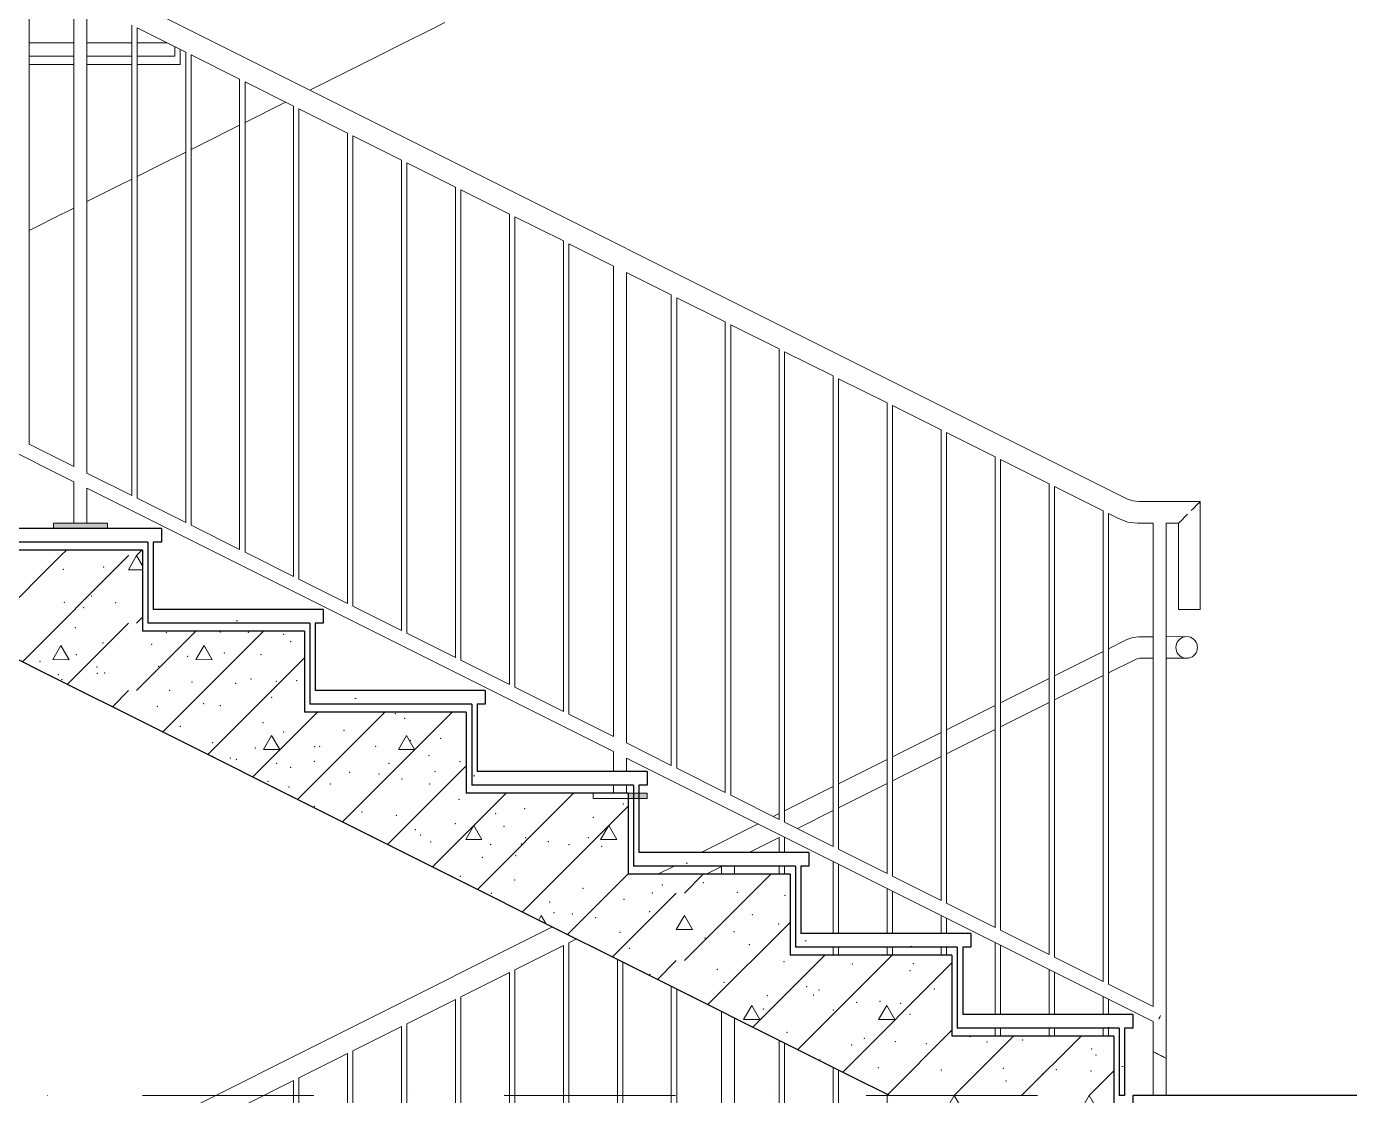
# Model space of a CAD drawing. Header units: millimetres. Extents: x 18162 to 7085488, y 72188 to 247925.
# Drawn here: x 3667379 to 3669831, y 95118 to 97098 of the extents above; entities that cross this region are included whole.
import ezdxf

# ---------------------------------------------------------------- set-up
doc = ezdxf.new("R2010")
doc.units = ezdxf.units.MM
doc.header["$MEASUREMENT"] = 0
doc.linetypes.add('Dot & Dashed', pattern=[670.277762, 317.5, -176.388889, 0, -176.388874])
for name, color, linetype in [('Interior - Stair & Railing', 7, 'Continuous'), ('Structural - Bearing', 7, 'Continuous'), ('Structural - Stair & Railing', 7, 'Continuous')]:
    doc.layers.add(name, color=color, linetype=linetype)
pattern_1 = [(45, (3761974.73, 95468), (-111.36932, 111.36932), [0, -105, 0, -157.5]), (110, (3762324.73, 95468), (148.0016, 53.86817), [0, -77, 0, -133])]

# ---------------------------------------------------------------- blocks, each defined once
blk = doc.blocks.new('*X1031', base_point=(3761974.7, 95118))
at = {"layer": 'Structural - Stair & Railing', "color": 7, "linetype": 'Continuous', "lineweight": 9}
for p, q in [((3667288.2, 95963.2), (3667443, 96118)), ((3667371.6, 95921.5), (3667568, 96118)), ((3667443, 96118), (3667453, 96128)), ((3667568, 96092), (3667583.1, 96118)), ((3667583.1, 96118), (3667593.1, 96128)), ((3667594.1, 96099.3), (3667583.1, 96118)), ((3667583.1, 96092), (3667568, 96092)), ((3667583.1, 96092), (3667594.1, 96092)), ((3667454.9, 95879.9), (3667568, 95993)), ((3667583.1, 95993), (3667594.1, 96003.9)), ((3667583.1, 95868), (3667693.1, 95978)), ((3667631.6, 95791.5), (3667818.1, 95978)), ((3667427.9, 95925.4), (3667443, 95951.4)), ((3667443, 95951.4), (3667457.9, 95925.3)), ((3667693, 95925.4), (3667708.1, 95951.4)), ((3667708.1, 95951.4), (3667723.1, 95925.3)), ((3667457.9, 95925.3), (3667427.9, 95925.4)), ((3667723.1, 95925.3), (3667693, 95925.4)), ((3667715, 95749.8), (3667894.1, 95928.9)), ((3667538.2, 95838.2), (3667568, 95868)), ((3667798.3, 95708.2), (3667918.1, 95828)), ((3667881.6, 95666.5), (3668043.1, 95828)), ((3667965, 95624.8), (3668168.1, 95828)), ((3667833.1, 95784.7), (3667818.2, 95758.7)), ((3667848.3, 95758.7), (3667833.1, 95784.7)), ((3668083.1, 95784.7), (3668068.2, 95758.7)), ((3668098.3, 95758.7), (3668083.1, 95784.7)), ((3667818.2, 95758.7), (3667848.3, 95758.7)), ((3668068.2, 95758.7), (3668098.3, 95758.7)), ((3668048.3, 95583.2), (3668194.1, 95728.9)), ((3668131.6, 95541.5), (3668268.1, 95678)), ((3668215, 95499.8), (3668393.1, 95678)), ((3668298.3, 95458.2), (3668494.1, 95653.9)), ((3668193, 95592), (3668208.1, 95618)), ((3668208.1, 95618), (3668223.1, 95592)), ((3668443, 95592), (3668458.1, 95618)), ((3668458.1, 95618), (3668473.1, 95592)), ((3668223.1, 95592), (3668193, 95592)), ((3668473.1, 95592), (3668443, 95592)), ((3668381.6, 95416.5), (3668494.1, 95528.9)), ((3668598.3, 95368), (3668758.3, 95528)), ((3668598.3, 95493), (3668633.3, 95528)), ((3668465, 95374.8), (3668583.1, 95493)), ((3668333.1, 95451.4), (3668328.4, 95443.1)), ((3668341.8, 95436.4), (3668333.1, 95451.4)), ((3668583.1, 95425.4), (3668598.3, 95451.4)), ((3668613.4, 95425.4), (3668598.3, 95451.4)), ((3668641.7, 95286.5), (3668794.1, 95438.8)), ((3668598.3, 95425.3), (3668583.1, 95425.4)), ((3668598.3, 95425.3), (3668613.4, 95425.4)), ((3668725.1, 95244.8), (3668858.3, 95378)), ((3668808.4, 95203.1), (3668983.3, 95378)), ((3668548.3, 95333.2), (3668583.1, 95368)), ((3668891.7, 95161.5), (3669094.1, 95363.8)), ((3668708.1, 95258.7), (3668723.3, 95284.7)), ((3668723.3, 95284.7), (3668738.2, 95258.7)), ((3668958.1, 95258.7), (3668973.3, 95284.7)), ((3668973.3, 95284.7), (3668988.2, 95258.7)), ((3668738.2, 95258.7), (3668708.1, 95258.7)), ((3668988.2, 95258.7), (3668958.1, 95258.7)), ((3668975.1, 95119.8), (3669094.1, 95238.8)), ((3669098.3, 95118), (3669208.3, 95228)), ((3669223.3, 95118), (3669333.3, 95228)), ((3669348.3, 95118), (3669394.1, 95163.8)), ((3669098.3, 95118), (3669083.4, 95092)), ((3669113.4, 95092), (3669098.3, 95118)), ((3669348.3, 95118), (3669333.4, 95092)), ((3669363.4, 95092), (3669348.3, 95118))]:
    blk.add_line(p, q, dxfattribs=at)
for p in [(3667568, 96118), (3667568, 96118), (3667568, 96118), (3667583.1, 96118), (3667583.1, 96118), (3667583.1, 96118), (3667447.4, 96092.6), (3667522.3, 96097.1), (3667499.6, 96043.5), (3667449.4, 96031.3), (3667485.2, 96021.4), (3667544.4, 96031.2), (3667469.8, 95984.3), (3667638.2, 95975.1), (3667738.5, 95976.6), (3667790.3, 95976.2), (3667855.9, 95972.3), (3667520.7, 95956.3), (3667611.2, 95953.7), (3667868.9, 95958.8), (3667404.4, 95922.3), (3667471.7, 95934.4), (3667678.1, 95931.8), (3667745.8, 95937.6), (3667813.4, 95934.4), (3667438.2, 95897.7), (3667510, 95911.6), (3667510.1, 95899.9), (3667523.9, 95900.8), (3667624.2, 95913.2), (3667445.1, 95888.5), (3667644.3, 95868.4), (3667685.7, 95883.8), (3667766.6, 95881.2), (3667795.3, 95889.3), (3667842.1, 95885.4), (3667879.9, 95886.4), (3667707.6, 95843.7), (3667832.8, 95866.8), (3667833.5, 95855.5), (3667621.6, 95839), (3667738.2, 95840), (3668062.8, 95825.5), (3667664, 95801.7), (3667817.1, 95808.4), (3668080, 95816.5), (3667724.1, 95771.7), (3667744.4, 95779.3), (3667855.9, 95791.4), (3667967.3, 95794.5), (3668090.2, 95776), (3668146.9, 95779.8), (3667724.1, 95746.1), (3667803.1, 95761.8), (3667913.4, 95764), (3667922.4, 95764.8), (3668025.9, 95764.8), (3668125, 95747.6), (3667757.1, 95743.2), (3667767.9, 95740.9), (3667842.7, 95733.2), (3667868.9, 95725.7), (3667912.5, 95737.3), (3668051, 95733.2), (3668182.4, 95736.4), (3667826.6, 95699.9), (3667978, 95716.9), (3668032.1, 95713.8), (3668074.8, 95704.5), (3668136.2, 95717.7), (3667865.4, 95689.3), (3667942, 95694.8), (3668126.4, 95695.3), (3667912.6, 95653.8), (3668180.9, 95666.7), (3668302.1, 95649.5), (3668484.9, 95658.2), (3668001.1, 95643.4), (3668064.5, 95636.9), (3668248.3, 95639.9), (3668429.3, 95633.5), (3668099.8, 95610.3), (3668109.5, 95600.8), (3668173.9, 95621.4), (3668263.9, 95616.5), (3668128.3, 95587.3), (3668239.2, 95582.5), (3668296.4, 95584), (3668304.1, 95595.5), (3668346.2, 95588.2), (3668384.5, 95582.5), (3668420, 95595.5), (3668445.1, 95579.4), (3668223.8, 95559.4), (3668285.6, 95562.4), (3668183, 95524), (3668283.9, 95517.5), (3668410.5, 95501.5), (3668557.6, 95507.8), (3668633.5, 95512.1), (3668240.4, 95492.8), (3668348.5, 95476.4), (3668486.3, 95481.6), (3668539, 95492.9), (3668696.5, 95494.4), (3668784.7, 95488.8), (3668356.8, 95456.6), (3668390.6, 95454.2), (3668534.1, 95458.8), (3668724.3, 95452.7), (3668433.6, 95447.2), (3668772.7, 95435.7), (3668479, 95420.5), (3668479, 95420.5), (3668636.7, 95409.6), (3668690.3, 95421.8), (3668496.4, 95390.4), (3668718.4, 95397.4), (3668782.8, 95366.2), (3668909.5, 95361.9), (3669022.5, 95362.2), (3668534.8, 95342.3), (3668659.1, 95351.6), (3669016.4, 95349.2), (3668671.7, 95327.5), (3668824.7, 95319.8), (3668837.1, 95304.3), (3668847.9, 95313.6), (3669061.2, 95315.2), (3668751.7, 95302.9), (3668917.5, 95290.4), (3668961, 95292.2), (3668999.4, 95288.9), (3668744.4, 95278.1), (3668874.2, 95276.5), (3669016.1, 95268.2), (3668788.2, 95235.3), (3668908.2, 95211.6), (3668931.5, 95223.8), (3668989, 95218), (3669046.9, 95214.1), (3669127.6, 95227.1), (3669159, 95217.3), (3669159, 95217.3), (3669225, 95220.9), (3668849.4, 95183.8), (3669353.2, 95203.9), (3669361, 95193.1), (3668957.6, 95169.9), (3669074.2, 95165.2), (3669189.4, 95168.4), (3669261.9, 95158.1), (3669287.4, 95166), (3669351.7, 95163.7), (3669194.1, 95145.2)]:
    blk.add_point(p, dxfattribs=at)

msp = doc.modelspace()

# ---------------------------------------------------------------- hatches: boundary and pattern name
at = {"layer": 'Interior - Stair & Railing', "linetype": 'Continuous', "lineweight": 9}
for points in [[(3667429.1, 96168), (3667529.1, 96168), (3667529.1, 96178), (3667429.1, 96178)], [(3668529.1, 95678), (3668494.1, 95678), (3668494.1, 95668), (3668529.1, 95668)]]:
    msp.add_hatch(color=7, dxfattribs=at).paths.add_polyline_path(points)
at = {"layer": 'Structural - Stair & Railing', "linetype": 'Continuous', "lineweight": 9}
h = msp.add_hatch(dxfattribs=at)
h.set_pattern_fill('Cut_Stone_0003', style=0, pattern_type=2)
h.set_pattern_definition(pattern_1)
h.paths.add_polyline_path([(3667304.1, 96143), (3667629.1, 96143), (3667629.1, 96168), (3667304.1, 96168)])
h = msp.add_hatch(dxfattribs=at)
h.set_pattern_fill('Cut_Stone_0003', style=0, pattern_type=2)
h.set_pattern_definition(pattern_1)
h.paths.add_polyline_path([(3667614.1, 96143), (3667604.1, 96143), (3667604.1, 96018), (3667614.1, 96018)])
h = msp.add_hatch(dxfattribs=at)
h.set_pattern_fill('Cut_Stone_0003', style=0, pattern_type=2)
h.set_pattern_definition(pattern_1)
h.paths.add_polyline_path([(3667604.1, 96018), (3667604.1, 95993), (3667929.1, 95993), (3667929.1, 96018)])
h = msp.add_hatch(dxfattribs=at)
h.set_pattern_fill('Cut_Stone_0003', style=0, pattern_type=2)
h.set_pattern_definition(pattern_1)
h.paths.add_polyline_path([(3667914.1, 95993), (3667904.1, 95993), (3667904.1, 95868), (3667914.1, 95868)])
h = msp.add_hatch(dxfattribs=at)
h.set_pattern_fill('Cut_Stone_0003', style=0, pattern_type=2)
h.set_pattern_definition(pattern_1)
h.paths.add_polyline_path([(3668229.1, 95843), (3668229.1, 95868), (3667904.1, 95868), (3667904.1, 95843)])
h = msp.add_hatch(dxfattribs=at)
h.set_pattern_fill('Cut_Stone_0003', style=0, pattern_type=2)
h.set_pattern_definition(pattern_1)
h.paths.add_polyline_path([(3668214.1, 95843), (3668204.1, 95843), (3668204.1, 95718), (3668214.1, 95718)])
h = msp.add_hatch(dxfattribs=at)
h.set_pattern_fill('Cut_Stone_0003', style=0, pattern_type=2)
h.set_pattern_definition(pattern_1)
h.paths.add_polyline_path([(3668204.1, 95718), (3668204.1, 95693), (3668529.1, 95693), (3668529.1, 95718)])
h = msp.add_hatch(dxfattribs=at)
h.set_pattern_fill('Cut_Stone_0003', style=0, pattern_type=2)
h.set_pattern_definition(pattern_1)
h.paths.add_polyline_path([(3668514.1, 95693), (3668504.1, 95693), (3668504.1, 95678), (3668514.1, 95678)])
h = msp.add_hatch(dxfattribs=at)
h.set_pattern_fill('Cut_Stone_0003', style=0, pattern_type=2)
h.set_pattern_definition(pattern_1)
h.paths.add_polyline_path([(3668504.1, 95568), (3668514.1, 95568), (3668514.1, 95668), (3668504.1, 95668)])
h = msp.add_hatch(dxfattribs=at)
h.set_pattern_fill('Cut_Stone_0003', style=0, pattern_type=2)
h.set_pattern_definition(pattern_1)
h.paths.add_polyline_path([(3668504.1, 95568), (3668504.1, 95543), (3668829.1, 95543), (3668829.1, 95568)])
h = msp.add_hatch(dxfattribs=at)
h.set_pattern_fill('Cut_Stone_0003', style=0, pattern_type=2)
h.set_pattern_definition(pattern_1)
h.paths.add_polyline_path([(3668814.1, 95543), (3668804.1, 95543), (3668804.1, 95418), (3668814.1, 95418)])
h = msp.add_hatch(dxfattribs=at)
h.set_pattern_fill('Cut_Stone_0003', style=0, pattern_type=2)
h.set_pattern_definition(pattern_1)
h.paths.add_polyline_path([(3669129.1, 95393), (3669129.1, 95418), (3668804.1, 95418), (3668804.1, 95393)])
h = msp.add_hatch(dxfattribs=at)
h.set_pattern_fill('Cut_Stone_0003', style=0, pattern_type=2)
h.set_pattern_definition(pattern_1)
h.paths.add_polyline_path([(3669114.1, 95393), (3669104.1, 95393), (3669104.1, 95268), (3669114.1, 95268)])
h = msp.add_hatch(dxfattribs=at)
h.set_pattern_fill('Cut_Stone_0003', style=0, pattern_type=2)
h.set_pattern_definition(pattern_1)
h.paths.add_polyline_path([(3669104.1, 95268), (3669104.1, 95243), (3669429.1, 95243), (3669429.1, 95268)])
h = msp.add_hatch(dxfattribs=at)
h.set_pattern_fill('Cut_Stone_0003', style=0, pattern_type=2)
h.set_pattern_definition(pattern_1)
h.paths.add_polyline_path([(3669414.1, 95243), (3669404.1, 95243), (3669404.1, 95118), (3669414.1, 95118)])

# ---------------------------------------------------------------- linework, layer by layer
at = {"color": 8, "linetype": 'Dot & Dashed', "lineweight": 13}
msp.add_line((3658879.3, 95118), (3689916.5, 95118), dxfattribs=at)
at = {"layer": 'Interior - Stair & Railing', "color": 7, "linetype": 'Continuous', "lineweight": 9}
for p, q in [((3669418.5, 96223.3), (3666739.6, 97562.7)), ((3667384.1, 96324.5), (3667384.1, 97195.8)), ((3667467.1, 96283), (3667467.1, 97154.3)), ((3667491.1, 96271), (3667491.1, 97142.3)), ((3667574.1, 96229.5), (3667574.1, 97100.8)), ((3667674.1, 97050.8), (3667584.1, 97095.8)), ((3667584.1, 96224.5), (3667584.1, 97095.8)), ((3667674.1, 96179.5), (3667674.1, 97050.8)), ((3667774.1, 97000.8), (3667684.1, 97045.8)), ((3667684.1, 96174.5), (3667684.1, 97045.8)), ((3667774.1, 96129.5), (3667774.1, 97000.8)), ((3667874.1, 96950.8), (3667784.1, 96995.8)), ((3667784.1, 96124.5), (3667784.1, 96995.8)), ((3667874.1, 96079.5), (3667874.1, 96950.8)), ((3667974.1, 96900.8), (3667884.1, 96945.8)), ((3667884.1, 96074.5), (3667884.1, 96945.8)), ((3667974.1, 96029.5), (3667974.1, 96900.8)), ((3668074.1, 96850.8), (3667984.1, 96895.8)), ((3667984.1, 96024.5), (3667984.1, 96895.8)), ((3668074.1, 95979.5), (3668074.1, 96850.8)), ((3668174.1, 96800.8), (3668084.1, 96845.8)), ((3668084.1, 95974.5), (3668084.1, 96845.8)), ((3668174.1, 95929.5), (3668174.1, 96800.8)), ((3668274.1, 96750.8), (3668184.1, 96795.8)), ((3668184.1, 95924.5), (3668184.1, 96795.8)), ((3668274.1, 95879.5), (3668274.1, 96750.8)), ((3668374.1, 96700.8), (3668284.1, 96745.8)), ((3668284.1, 95874.5), (3668284.1, 96745.8)), ((3668374.1, 95829.5), (3668374.1, 96700.8)), ((3668467.1, 96654.3), (3668384.1, 96695.8)), ((3668384.1, 95824.5), (3668384.1, 96695.8)), ((3668467.1, 95783), (3668467.1, 96654.3)), ((3667467.1, 96255), (3666691.1, 96643)), ((3668574.1, 96600.8), (3668491.1, 96642.3)), ((3668491.1, 95771), (3668491.1, 96642.3)), ((3668574.1, 95729.5), (3668574.1, 96600.8)), ((3668674.1, 96550.8), (3668584.1, 96595.8)), ((3668584.1, 95724.5), (3668584.1, 96595.8)), ((3668674.1, 95679.5), (3668674.1, 96550.8)), ((3668774.1, 96500.8), (3668684.1, 96545.8)), ((3668684.1, 95674.5), (3668684.1, 96545.8)), ((3668774.1, 95629.5), (3668774.1, 96500.8)), ((3668874.1, 96450.8), (3668784.1, 96495.8)), ((3668784.1, 95624.5), (3668784.1, 96495.8)), ((3668874.1, 95579.5), (3668874.1, 96450.8)), ((3668974.1, 96400.8), (3668884.1, 96445.8)), ((3668884.1, 95574.5), (3668884.1, 96445.8)), ((3668974.1, 95529.5), (3668974.1, 96400.8)), ((3669074.1, 96350.8), (3668984.1, 96395.8)), ((3668984.1, 95524.5), (3668984.1, 96395.8)), ((3669074.1, 95479.5), (3669074.1, 96350.8)), ((3669174.1, 96300.8), (3669084.1, 96345.8)), ((3669084.1, 95474.5), (3669084.1, 96345.8)), ((3667467.1, 96283), (3667384.1, 96324.5)), ((3669174.1, 95429.5), (3669174.1, 96300.8)), ((3669274.1, 96250.8), (3669184.1, 96295.8)), ((3669184.1, 95424.5), (3669184.1, 96295.8)), ((3667574.1, 96229.5), (3667491.1, 96271)), ((3667467.1, 96178), (3667467.1, 96255)), ((3668467.1, 95755), (3667491.1, 96243)), ((3667491.1, 96178), (3667491.1, 96243)), ((3669274.1, 95379.5), (3669274.1, 96250.8)), ((3669374.1, 96200.8), (3669284.1, 96245.8)), ((3669284.1, 95374.5), (3669284.1, 96245.8)), ((3667674.1, 96179.5), (3667584.1, 96224.5)), ((3669418.5, 96223.3), (3669429.1, 96219.4)), ((3669429.1, 96219.4), (3669440.3, 96218.1)), ((3669440.3, 96218.1), (3669554.1, 96218)), ((3669549.4, 96213.3), (3669546.9, 96210.9)), ((3669551.4, 96215.3), (3669549.4, 96213.3)), ((3669552.8, 96216.8), (3669551.4, 96215.3)), ((3669553.8, 96217.7), (3669552.8, 96216.8)), ((3669554.1, 96218), (3669553.8, 96217.7)), ((3669554.1, 96218), (3669554.1, 96018)), ((3669374.1, 95329.5), (3669374.1, 96200.8)), ((3669402.7, 96186.5), (3669384.1, 96195.8)), ((3669384.1, 95324.5), (3669384.1, 96195.8)), ((3669524.1, 96188), (3669521.2, 96185.2)), ((3669527.2, 96191.2), (3669524.1, 96188)), ((3669530.6, 96194.6), (3669527.2, 96191.2)), ((3669540.9, 96204.9), (3669537.5, 96201.5)), ((3669544.1, 96208), (3669540.9, 96204.9)), ((3669546.9, 96210.9), (3669544.1, 96208)), ((3667429.1, 96178), (3667429.1, 96168)), ((3667529.1, 96178), (3667429.1, 96178)), ((3667529.1, 96178), (3667529.1, 96168)), ((3667774.1, 96129.5), (3667684.1, 96174.5)), ((3669402.7, 96186.5), (3669419.8, 96180.3)), ((3669419.8, 96180.3), (3669437.9, 96178.2)), ((3669437.9, 96178.2), (3669467.1, 96178.1)), ((3669467.1, 95283), (3669467.1, 96178.1)), ((3669491.1, 96178.1), (3669514.1, 96178.1)), ((3669491.1, 95187), (3669491.1, 96178.1)), ((3669514.4, 96178.4), (3669514.1, 96178.1)), ((3669514.1, 96178.1), (3669514.1, 96018)), ((3669515.3, 96179.3), (3669514.4, 96178.4)), ((3669516.7, 96180.7), (3669515.3, 96179.3)), ((3669518.7, 96182.7), (3669516.7, 96180.7)), ((3669521.2, 96185.2), (3669518.7, 96182.7)), ((3667874.1, 96079.5), (3667784.1, 96124.5)), ((3667974.1, 96029.5), (3667884.1, 96074.5)), ((3668074.1, 95979.5), (3667984.1, 96024.5)), ((3669514.4, 96018), (3669514.1, 96018)), ((3669515.3, 96018), (3669514.4, 96018)), ((3669516.7, 96018), (3669515.3, 96018)), ((3669518.7, 96018), (3669516.7, 96018)), ((3669521.2, 96018), (3669518.7, 96018)), ((3669524.1, 96018), (3669521.2, 96018)), ((3669527.2, 96018), (3669524.1, 96018)), ((3669530.6, 96018), (3669527.2, 96018)), ((3669534.1, 96018), (3669530.6, 96018)), ((3669537.5, 96018), (3669534.1, 96018)), ((3669540.9, 96018), (3669537.5, 96018)), ((3669544.1, 96018), (3669540.9, 96018)), ((3669546.9, 96018), (3669544.1, 96018)), ((3669549.4, 96018), (3669546.9, 96018)), ((3669551.4, 96018), (3669549.4, 96018)), ((3669552.8, 96018), (3669551.4, 96018)), ((3669553.8, 96018), (3669552.8, 96018)), ((3669554.1, 96018), (3669553.8, 96018)), ((3668174.1, 95929.5), (3668084.1, 95974.5)), ((3669418.5, 95962.7), (3669429.1, 95966.6)), ((3669429.1, 95966.6), (3669440.3, 95967.9)), ((3669440.3, 95967.9), (3669467.1, 95967.9)), ((3669491.1, 95967.9), (3669529.1, 95968)), ((3669522.2, 95966.8), (3669519.1, 95965.3)), ((3669525.6, 95967.7), (3669522.2, 95966.8)), ((3669529.1, 95968), (3669525.6, 95967.7)), ((3669532.5, 95967.7), (3669529.1, 95968)), ((3669535.9, 95966.8), (3669532.5, 95967.7)), ((3669539.1, 95965.3), (3669535.9, 95966.8)), ((3669535.9, 95966.8), (3669535.9, 95966.8)), ((3669384.1, 95945.5), (3669418.5, 95962.7)), ((3669509.4, 95951.5), (3669509.1, 95948)), ((3669509.1, 95948), (3669509.4, 95944.5)), ((3669510.3, 95954.8), (3669509.4, 95951.5)), ((3669509.4, 95944.5), (3669510.3, 95941.2)), ((3669511.7, 95958), (3669510.3, 95954.8)), ((3669513.7, 95960.9), (3669511.7, 95958)), ((3669516.2, 95963.3), (3669513.7, 95960.9)), ((3669519.1, 95965.3), (3669516.2, 95963.3)), ((3669541.9, 95963.3), (3669539.1, 95965.3)), ((3669539.1, 95965.3), (3669539.1, 95965.3)), ((3669544.4, 95960.9), (3669541.9, 95963.3)), ((3669541.9, 95963.3), (3669541.9, 95963.3)), ((3669544.4, 95960.9), (3669544.4, 95960.9)), ((3669546.4, 95958), (3669544.4, 95960.9)), ((3669547.8, 95954.8), (3669546.4, 95958)), ((3669548.8, 95951.5), (3669547.8, 95954.8)), ((3669547.8, 95941.2), (3669548.8, 95944.5)), ((3669548.8, 95951.5), (3669547.9, 95954.8)), ((3669547.9, 95941.2), (3669548.8, 95944.5)), ((3669549.1, 95948), (3669548.8, 95951.5)), ((3669549.1, 95948), (3669548.8, 95951.5)), ((3669548.8, 95944.5), (3669549.1, 95948)), ((3669548.8, 95944.5), (3669549.1, 95948)), ((3668274.1, 95879.5), (3668184.1, 95924.5)), ((3669284.1, 95895.5), (3669374.1, 95940.5)), ((3669384.1, 95900.8), (3669434.3, 95925.9)), ((3669434.3, 95925.9), (3669438.3, 95927.4)), ((3669438.3, 95927.4), (3669442.6, 95927.9)), ((3669442.6, 95927.9), (3669467.1, 95927.9)), ((3669491.1, 95927.9), (3669529.1, 95928)), ((3669510.3, 95941.2), (3669511.7, 95938)), ((3669511.7, 95938), (3669513.7, 95935.2)), ((3669513.7, 95935.2), (3669516.2, 95932.7)), ((3669516.2, 95932.7), (3669519.1, 95930.7)), ((3669519.1, 95930.7), (3669522.2, 95929.2)), ((3669522.2, 95929.2), (3669525.6, 95928.3)), ((3669525.6, 95928.3), (3669529.1, 95928)), ((3669529.1, 95928), (3669532.5, 95928.3)), ((3669532.5, 95928.3), (3669535.9, 95929.2)), ((3669532.5, 95928.3), (3669532.6, 95928.3)), ((3669535.9, 95929.2), (3669539.1, 95930.7)), ((3669535.9, 95929.2), (3669539.1, 95930.7)), ((3669535.9, 95929.2), (3669535.9, 95929.2)), ((3669539.1, 95930.7), (3669541.9, 95932.7)), ((3669539.1, 95930.7), (3669541.9, 95932.7)), ((3669541.9, 95932.7), (3669544.4, 95935.2)), ((3669541.9, 95932.7), (3669544.4, 95935.2)), ((3669544.4, 95935.2), (3669546.4, 95938)), ((3669544.4, 95935.2), (3669546.4, 95938)), ((3669546.4, 95938), (3669547.9, 95941.2)), ((3669546.4, 95938), (3669547.8, 95941.2)), ((3669284.1, 95850.8), (3669374.1, 95895.8)), ((3668374.1, 95829.5), (3668284.1, 95874.5)), ((3669184.1, 95845.5), (3669274.1, 95890.5)), ((3669184.1, 95800.8), (3669274.1, 95845.8)), ((3668467.1, 95783), (3668384.1, 95824.5)), ((3669084.1, 95795.5), (3669174.1, 95840.5)), ((3669084.1, 95750.8), (3669174.1, 95795.8)), ((3668574.1, 95729.5), (3668491.1, 95771)), ((3668984.1, 95745.5), (3669074.1, 95790.5)), ((3668467.1, 95718), (3668467.1, 95755)), ((3668984.1, 95700.8), (3669074.1, 95745.8)), ((3669467.1, 95255), (3668491.1, 95743)), ((3668491.1, 95718), (3668491.1, 95743)), ((3668674.1, 95679.5), (3668584.1, 95724.5)), ((3668884.1, 95695.5), (3668974.1, 95740.5)), ((3668429.1, 95678), (3668429.1, 95668)), ((3668467.1, 95678), (3668467.1, 95693)), ((3668491.1, 95678), (3668491.1, 95693)), ((3668529.1, 95678), (3668494.1, 95678)), ((3668529.1, 95678), (3668529.1, 95668)), ((3668774.1, 95629.5), (3668684.1, 95674.5)), ((3668784.1, 95645.5), (3668874.1, 95690.5)), ((3668884.1, 95650.8), (3668974.1, 95695.8)), ((3668529.1, 95668), (3668429.1, 95668)), ((3668763, 95635), (3668774.1, 95640.5)), ((3668874.1, 95579.5), (3668784.1, 95624.5)), ((3668807.8, 95612.6), (3668874.1, 95645.8)), ((3668629.1, 95568), (3668735.1, 95621)), ((3668718.5, 95568), (3668774.1, 95595.8)), ((3668774.1, 95568), (3668774.1, 95595.8)), ((3668784.1, 95568), (3668784.1, 95596.5)), ((3668974.1, 95529.5), (3668884.1, 95574.5)), ((3668874.1, 95418), (3668874.1, 95551.5)), ((3668549.1, 95528), (3668579.1, 95543)), ((3668638.5, 95528), (3668667.1, 95542.3)), ((3668667.1, 95528), (3668667.1, 95542.3)), ((3668691.1, 95528), (3668691.1, 95543)), ((3668774.1, 95528), (3668774.1, 95543)), ((3668784.1, 95528), (3668784.1, 95543)), ((3668884.1, 95418), (3668884.1, 95546.5)), ((3668974.1, 95418), (3668974.1, 95501.5)), ((3669074.1, 95479.5), (3668984.1, 95524.5)), ((3668984.1, 95418), (3668984.1, 95496.5)), ((3669074.1, 95418), (3669074.1, 95451.5)), ((3669174.1, 95429.5), (3669084.1, 95474.5)), ((3666739.6, 94623.3), (3668353.8, 95430.4)), ((3669084.1, 95418), (3669084.1, 95446.5)), ((3668384.1, 95400.8), (3668398.6, 95408)), ((3669274.1, 95379.5), (3669184.1, 95424.5)), ((3668284.1, 95350.8), (3668374.1, 95395.8)), ((3668374.1, 94524.5), (3668374.1, 95395.8)), ((3668384.1, 94529.5), (3668384.1, 95400.8)), ((3668874.1, 95378), (3668874.1, 95393)), ((3668884.1, 95378), (3668884.1, 95393)), ((3668974.1, 95378), (3668974.1, 95393)), ((3668984.1, 95378), (3668984.1, 95393)), ((3669074.1, 95378), (3669074.1, 95393)), ((3669084.1, 95378), (3669084.1, 95393)), ((3669174.1, 95268), (3669174.1, 95401.5)), ((3669184.1, 95268), (3669184.1, 95396.5)), ((3668474.1, 94574.5), (3668474.1, 95370.3)), ((3668484.1, 94579.5), (3668484.1, 95365.3)), ((3669374.1, 95329.5), (3669284.1, 95374.5)), ((3668184.1, 95300.8), (3668274.1, 95345.8)), ((3668274.1, 94518), (3668274.1, 95345.8)), ((3668284.1, 94518), (3668284.1, 95350.8)), ((3669274.1, 95268), (3669274.1, 95351.5)), ((3669284.1, 95268), (3669284.1, 95346.5)), ((3668574.1, 94668), (3668574.1, 95320.3)), ((3668584.1, 94668), (3668584.1, 95315.3)), ((3669467.1, 95283), (3669384.1, 95324.5)), ((3668084.1, 95250.8), (3668174.1, 95295.8)), ((3668174.1, 94424.5), (3668174.1, 95295.8)), ((3668184.1, 94429.5), (3668184.1, 95300.8)), ((3669374.1, 95268), (3669374.1, 95301.5)), ((3669384.1, 95268), (3669384.1, 95296.5)), ((3668667.1, 94671), (3668667.1, 95273.8)), ((3668691.1, 94683), (3668691.1, 95261.8)), ((3669477.3, 95259.5), (3669478.1, 95261.1)), ((3669478.1, 95261.1), (3669479.1, 95263)), ((3669479.1, 95263), (3669480, 95264.9)), ((3669480, 95264.9), (3669480.8, 95266.5)), ((3667984.1, 95200.8), (3668074.1, 95245.8)), ((3668074.1, 94374.5), (3668074.1, 95245.8)), ((3668084.1, 94379.5), (3668084.1, 95250.8)), ((3669174.1, 95228), (3669174.1, 95243)), ((3669184.1, 95228), (3669184.1, 95243)), ((3669274.1, 95228), (3669274.1, 95243)), ((3669284.1, 95228), (3669284.1, 95243)), ((3669374.1, 95228), (3669374.1, 95243)), ((3669384.1, 95228), (3669384.1, 95243)), ((3669467.1, 95199), (3669467.1, 95255)), ((3668774.1, 94724.5), (3668774.1, 95220.3)), ((3668784.1, 94729.5), (3668784.1, 95215.3)), ((3667884.1, 95150.8), (3667974.1, 95195.8)), ((3667974.1, 94368), (3667974.1, 95195.8)), ((3667984.1, 94368), (3667984.1, 95200.8)), ((3669467.1, 95118), (3669467.1, 95199)), ((3669467.1, 95199), (3669467.2, 95198.9)), ((3669467.2, 95198.9), (3669467.8, 95198.6)), ((3669467.8, 95198.6), (3669468.7, 95198.2)), ((3669468.7, 95198.2), (3669469.9, 95197.6)), ((3669469.9, 95197.6), (3669471.3, 95196.9)), ((3669471.3, 95196.9), (3669473.1, 95196)), ((3669473.1, 95196), (3669475, 95195.1)), ((3669475, 95195.1), (3669477, 95194)), ((3669477, 95194), (3669479.1, 95193)), ((3669479.1, 95193), (3669481.1, 95192)), ((3669481.1, 95192), (3669483.2, 95191)), ((3669483.2, 95191), (3669485.1, 95190)), ((3669485.1, 95190), (3669486.8, 95189.1)), ((3669486.8, 95189.1), (3669488.2, 95188.4)), ((3669488.2, 95188.4), (3669489.4, 95187.8)), ((3669489.4, 95187.8), (3669490.3, 95187.4)), ((3669490.3, 95187.4), (3669490.9, 95187.1)), ((3669490.9, 95187.1), (3669491.1, 95187)), ((3669491.1, 95118), (3669491.1, 95187)), ((3668874.1, 94818), (3668874.1, 95170.3)), ((3668884.1, 94818), (3668884.1, 95165.3)), ((3667784.1, 95100.8), (3667874.1, 95145.8)), ((3667874.1, 94274.5), (3667874.1, 95145.8)), ((3667884.1, 94279.5), (3667884.1, 95150.8)), ((3668974.1, 94824.5), (3668974.1, 95120.3))]:
    msp.add_line(p, q, dxfattribs=at)
at = {"layer": 'Structural - Bearing', "color": 7, "linetype": 'Continuous', "lineweight": 25}
msp.add_line((3669429.1, 95118), (3669429.1, 95078), dxfattribs=at)
at = {"layer": 'Structural - Bearing', "color": 7, "linetype": 'Continuous', "lineweight": 25, "flags": 128}
msp.add_lwpolyline([(3676379.1, 95118), (3671869.1, 95118), (3671829.1, 95118), (3669429.1, 95118)], dxfattribs=at)
at = {"layer": 'Structural - Stair & Railing', "color": 7, "linetype": 'Continuous', "lineweight": 9}
for p, q in [((3668129.1, 97092.8), (3668154.1, 97105.3)), ((3668079.1, 97067.8), (3668129.1, 97092.8)), ((3667467.1, 97068), (3667384.1, 97068)), ((3667574.1, 97068), (3667491.1, 97068)), ((3667639.6, 97068), (3667584.1, 97068)), ((3667654.1, 97043), (3667654.1, 97060.8)), ((3667664.1, 97028), (3667664.1, 97055.8)), ((3668029.1, 97042.8), (3668079.1, 97067.8)), ((3667467.1, 97043), (3667384.1, 97043)), ((3667467.1, 97028), (3667384.1, 97028)), ((3667574.1, 97043), (3667491.1, 97043)), ((3667574.1, 97028), (3667491.1, 97028)), ((3667654.1, 97043), (3667584.1, 97043)), ((3667664.1, 97028), (3667584.1, 97028)), ((3667929.1, 96992.8), (3668004.1, 97030.3)), ((3668004.1, 97030.3), (3668029.1, 97042.8)), ((3667904.3, 96980.4), (3667929.1, 96992.8)), ((3667784.1, 96920.3), (3667854.1, 96955.3)), ((3667854.1, 96955.3), (3667859.5, 96958)), ((3667704.1, 96880.3), (3667774.1, 96915.3)), ((3667684.1, 96870.3), (3667704.1, 96880.3)), ((3667629.1, 96842.8), (3667674.1, 96865.3)), ((3667584.1, 96820.3), (3667629.1, 96842.8)), ((3667529.1, 96792.8), (3667554.1, 96805.3)), ((3667554.1, 96805.3), (3667574.1, 96815.3)), ((3667491.1, 96773.8), (3667529.1, 96792.8)), ((3667429.1, 96742.8), (3667467.1, 96761.8)), ((3667384.1, 96720.3), (3667404.1, 96730.3)), ((3667404.1, 96730.3), (3667429.1, 96742.8))]:
    msp.add_line(p, q, dxfattribs=at)
at = {"layer": 'Structural - Stair & Railing', "color": 7, "linetype": 'Continuous', "lineweight": 25}
for p, q in [((3667429.1, 96168), (3667314.1, 96168)), ((3667529.1, 96168), (3667429.1, 96168)), ((3667629.1, 96168), (3667529.1, 96168)), ((3667629.1, 96168), (3667629.1, 96143)), ((3667604.1, 96143), (3667304.1, 96143)), ((3667604.1, 96143), (3667604.1, 96018)), ((3667614.1, 96143), (3667614.1, 96018)), ((3667629.1, 96143), (3667614.1, 96143)), ((3667594.1, 96128), (3667294.1, 96128)), ((3667594.1, 96128), (3667594.1, 95978)), ((3667604.1, 96018), (3667604.1, 95993)), ((3667929.1, 96018), (3667614.1, 96018)), ((3667929.1, 96018), (3667929.1, 95993)), ((3667904.1, 95993), (3667604.1, 95993)), ((3667904.1, 95993), (3667904.1, 95868)), ((3667914.1, 95993), (3667914.1, 95868)), ((3667929.1, 95993), (3667914.1, 95993)), ((3667894.1, 95978), (3667594.1, 95978)), ((3667894.1, 95978), (3667894.1, 95828)), ((3667904.1, 95868), (3667904.1, 95843)), ((3668229.1, 95868), (3667914.1, 95868)), ((3668229.1, 95868), (3668229.1, 95843)), ((3668194.1, 95828), (3667894.1, 95828)), ((3668204.1, 95843), (3667904.1, 95843)), ((3668194.1, 95828), (3668194.1, 95678)), ((3668204.1, 95843), (3668204.1, 95718)), ((3668214.1, 95843), (3668214.1, 95718)), ((3668229.1, 95843), (3668214.1, 95843)), ((3668204.1, 95718), (3668204.1, 95693)), ((3668529.1, 95718), (3668214.1, 95718)), ((3668529.1, 95718), (3668529.1, 95693)), ((3668429.1, 95678), (3668194.1, 95678)), ((3668504.1, 95693), (3668204.1, 95693)), ((3668494.1, 95678), (3668429.1, 95678)), ((3668494.1, 95678), (3668494.1, 95528)), ((3668504.1, 95693), (3668504.1, 95568)), ((3668514.1, 95693), (3668514.1, 95568)), ((3668529.1, 95693), (3668514.1, 95693)), ((3668504.1, 95568), (3668504.1, 95543)), ((3668829.1, 95568), (3668514.1, 95568)), ((3668829.1, 95568), (3668829.1, 95543)), ((3668794.1, 95528), (3668494.1, 95528)), ((3668804.1, 95543), (3668504.1, 95543)), ((3668794.1, 95528), (3668794.1, 95378)), ((3668804.1, 95543), (3668804.1, 95418)), ((3668814.1, 95543), (3668814.1, 95418)), ((3668829.1, 95543), (3668814.1, 95543)), ((3668804.1, 95418), (3668804.1, 95393)), ((3669129.1, 95418), (3668814.1, 95418)), ((3669129.1, 95418), (3669129.1, 95393)), ((3669094.1, 95378), (3668794.1, 95378)), ((3669104.1, 95393), (3668804.1, 95393)), ((3669094.1, 95378), (3669094.1, 95228)), ((3669104.1, 95393), (3669104.1, 95268)), ((3669114.1, 95393), (3669114.1, 95268)), ((3669129.1, 95393), (3669114.1, 95393)), ((3669104.1, 95268), (3669104.1, 95243)), ((3669429.1, 95268), (3669114.1, 95268)), ((3669429.1, 95268), (3669429.1, 95243)), ((3669404.1, 95243), (3669104.1, 95243)), ((3669404.1, 95243), (3669404.1, 95118)), ((3669414.1, 95243), (3669414.1, 95118)), ((3669429.1, 95243), (3669414.1, 95243)), ((3669394.1, 95228), (3669094.1, 95228)), ((3669394.1, 95228), (3669394.1, 95078)), ((3669414.1, 95118), (3669404.1, 95118))]:
    msp.add_line(p, q, dxfattribs=at)
at = {"layer": 'Structural - Stair & Railing', "color": 7, "linetype": 'Continuous', "lineweight": 25, "flags": 128}
msp.add_lwpolyline([(3667329.1, 95942.8), (3667404.1, 95905.3), (3667479.1, 95867.8), (3667554.1, 95830.3), (3667629.1, 95792.8), (3667729.1, 95742.8), (3667829.1, 95692.8), (3667929.1, 95642.8), (3668029.1, 95592.8), (3668129.1, 95542.8), (3668229.1, 95492.8), (3668304.1, 95455.3), (3668379.1, 95417.8), (3668454.1, 95380.3), (3668529.1, 95342.8), (3668629.1, 95292.8), (3668729.1, 95242.8), (3668829.1, 95192.8), (3668904.1, 95155.3), (3668979.1, 95117.8)], dxfattribs=at)

# ---------------------------------------------------------------- block references
at = {"layer": 'Structural - Stair & Railing', "lineweight": 0}
msp.add_blockref('*X1031', (3761974.7, 95118), dxfattribs=at)

doc.saveas('drawing.dxf')
